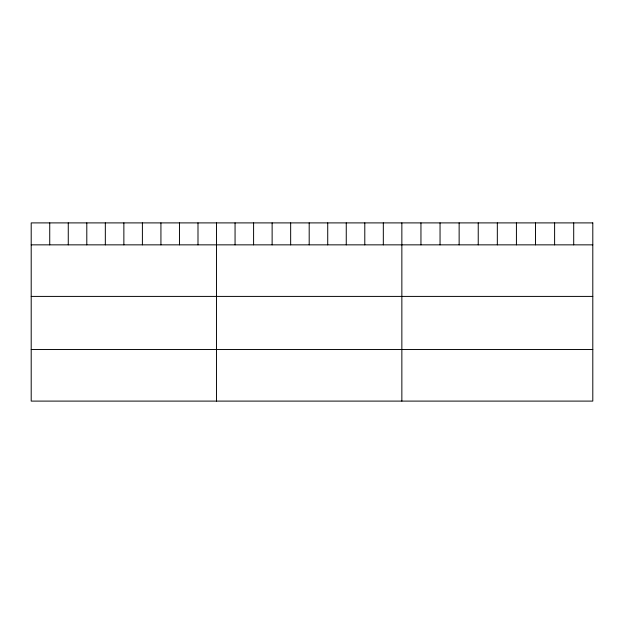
<?xml version="1.0" encoding="UTF-8"?>
<svg xmlns="http://www.w3.org/2000/svg" width="624" height="624" viewBox="0 0 624 624"><rect width="100%" height="100%" fill="white"/><g stroke="black" fill="none" stroke-linecap="round" stroke-linejoin="round"><path stroke-width="0.94" d="M31.2 244.85L592.8 244.85M31.2 296.408L592.8 296.408M31.2 349.534L592.8 349.534M573.706 222.901L573.706 244.85M554.611 222.901L554.611 244.85M535.517 222.901L535.517 244.85M516.422 222.901L516.422 244.85M497.328 222.901L497.328 244.85M478.234 222.901L478.234 244.85M459.139 222.901L459.139 244.85M440.045 222.901L440.045 244.85M420.95 222.901L420.95 244.85M401.856 222.901L401.856 401.099M383.323 222.901L383.323 244.85M364.79 222.901L364.79 244.85M346.258 222.901L346.258 244.85M327.725 222.901L327.725 244.85M309.192 222.901L309.192 244.85M290.659 222.901L290.659 244.85M272.126 222.901L272.126 244.85M253.594 222.901L253.594 244.85M235.061 222.901L235.061 244.85M216.528 222.901L216.528 401.099M197.995 222.901L197.995 244.85M179.462 222.901L179.462 244.85M160.93 222.901L160.93 244.85M142.397 222.901L142.397 244.85M123.864 222.901L123.864 244.85M105.331 222.901L105.331 244.85M86.798 222.901L86.798 244.85M68.266 222.901L68.266 244.85M49.733 222.901L49.733 244.85M592.8 222.901L31.2 222.901L31.2 401.099L592.8 401.099L592.8 222.901"/></g></svg>
